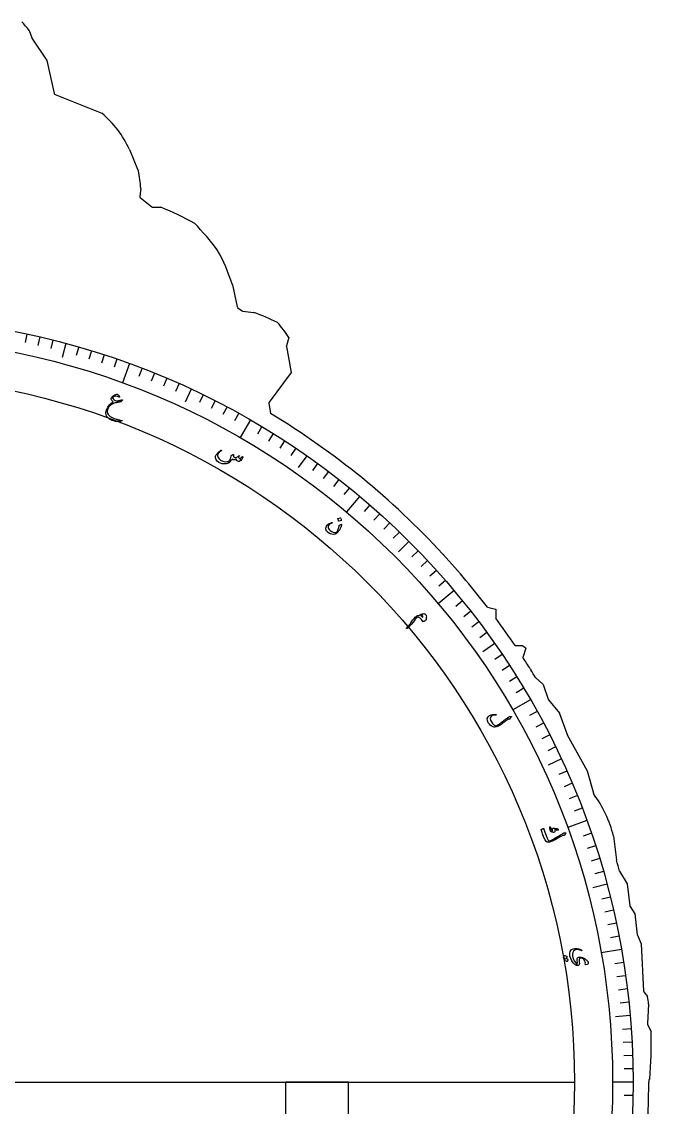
# Model space of a CAD drawing. Header units: millimetres. Extents: x -81 to 81, y -80 to 113.
# Drawn here: x 15.9 to 80.8, y -2.6 to 109.4 of the extents above; entities that cross this region are included whole.
import ezdxf

# ---------------------------------------------------------------- set-up
doc = ezdxf.new("R2010")
doc.units = ezdxf.units.MM
for name, color, linetype in [('CUT_OUTER', 1, 'Continuous'), ('ENGRAVE', 7, 'Continuous'), ('ENGRAVE_FINE', 8, 'Continuous'), ('TEXT', 5, 'Continuous')]:
    doc.layers.add(name, color=color, linetype=linetype)

msp = doc.modelspace()

# ---------------------------------------------------------------- linework, layer by layer
at = {"layer": 'CUT_OUTER'}
for points in [[(16.6481, 108.4817), (16.6494, 108.4784), (16.9003, 107.7256)], [(16.9178, 107.6899), (18.4559, 105.383), (18.4577, 105.3801), (18.4586, 105.3768), (19.2158, 101.9682)], [(19.3071, 101.8612), (24.1412, 99.9532), (24.1443, 99.9519)], [(26.9887, 96.2013), (27.8913, 94.01), (27.8923, 94.0071)], [(28.1507, 92.1975), (28.1503, 92.1939), (28.0334, 91.3775)], [(28.0882, 91.2391), (29.273, 90.2919)], [(29.3667, 90.259), (30.2155, 90.259), (30.2189, 90.2589)], [(37.5862, 82.2426), (38.0902, 79.9738)], [(38.1467, 79.8863), (38.5864, 79.5569)], [(38.6597, 79.5279), (39.7787, 79.4032), (39.7823, 79.4026)], [(43.4006, 76.8179), (43.3997, 76.8142), (43.1521, 75.9474)], [(43.149, 75.8781), (43.6584, 73.2033), (43.659, 73.1995), (43.6568, 73.1963), (41.372, 70.1491)], [(41.3441, 70.0345), (41.5223, 68.9644)], [(59.2683, 54.4746), (59.2948, 54.4614), (59.2978, 54.4597), (59.2995, 54.4568), (59.3167, 54.4222)], [(63.8804, 48.9845), (64.7218, 48.7742), (64.7251, 48.7732), (64.7252, 48.7698), (64.7252, 47.8629)], [(66.7303, 45.0253), (67.436, 45.0253), (67.4396, 45.0251)], [(67.8275, 44.7668), (67.8266, 44.7633), (67.5386, 43.8035)], [(68.2875, 42.627), (68.3421, 42.5724), (68.3444, 42.5699), (68.3453, 42.5667), (68.359, 42.5116)], [(68.8425, 41.7243), (69.6336, 41.0214), (69.6364, 41.0187), (69.6378, 41.0151), (70.1429, 39.499), (70.1764, 39.4393), (71.3145, 38.0484), (71.3164, 38.0458), (71.3176, 38.0428), (72.0885, 35.8607), (72.093, 35.8493), (72.0986, 35.8382), (74.1577, 32.1048), (74.1596, 32.1009), (74.161, 32.0968), (74.801, 29.7935)], [(76.8741, 25.3808), (76.8748, 25.3767), (77.1699, 22.9139), (77.1756, 22.8948)], [(77.5041, 21.7555), (78.2937, 20.4731), (78.2957, 20.4695), (78.2964, 20.4654), (78.5503, 18.1794)], [(78.5746, 18.1127), (79.0692, 17.3708), (79.071, 17.3678), (79.0715, 17.3644), (79.327, 15.1926)], [(79.3381, 15.151), (79.7162, 14.2692), (79.7174, 14.2662), (79.7177, 14.2629), (79.9735, 9.4005)], [(80.0034, 9.3184), (80.3618, 8.841), (80.3638, 8.838)], [(80.4925, 8.0629), (80.4925, 8.0586), (80.3665, 6.0351)], [(80.382, 5.9587), (80.7495, 5.2229), (80.751, 5.2196)], [(80.6222, 0.3084), (80.6194, 0.3063), (80.4993, 0.2264), (80.5, 0)]]:
    msp.add_lwpolyline(points, dxfattribs=at)
for centre, radius, start, end in [((5.266, 99.5152), 14.4896, 38.230105, 42.942706), ((17.0426, 107.7731), 0.15, 198.434949, 213.694642), ((19.3622, 102.0007), 0.15, 192.524609, 248.461376), ((16.6754, 91.3336), 11.4044, 25.26661, 49.086653), ((6.1165, 89.9748), 22.146, 5.759995, 10.490576), ((28.1819, 91.3562), 0.15, 171.848489, 231.357599), ((29.3667, 90.409), 0.15, 231.357599, 270), ((13.1262, 50.3019), 43.4593, 61.733155, 66.839895), ((8.6587, 64.7499), 34.5726, 37.643898, 43.570121), ((17.434, 75.7519), 21.1717, 17.852954, 28.534037), ((38.2366, 80.0063), 0.15, 192.524609, 233.158672), ((38.6763, 79.6769), 0.15, 233.158672, 263.642401), ((30.2501, 53.3282), 27.7622, 64.419023, 69.918842), ((28.197, 66.6287), 18.3021, 33.829447, 39.901728), ((43.2964, 75.9062), 0.15, 164.061337, 190.782736), ((41.492, 70.0591), 0.15, 143.137241, 189.457501), ((0.0164, 0.0192), 80.4748, 42.584523, 58.951501), ((0.1403, 0.1228), 80.3136, 37.472931, 42.53896), ((0.9778, 0.6917), 79.3023, 33.98981, 36.500331), ((65.018, 40.9684), 4.7245, 53.510962, 59.164563), ((3.3744, 2.1348), 76.507, 31.95559, 33.00004), ((13.5523, 8.3129), 64.6013, 31.144198, 31.963668), ((74.9455, 29.8337), 0.15, 195.528201, 210.476554), ((64.6257, 22.2941), 12.6313, 14.144452, 36.218799), ((5.1489, 1.5103), 75.1341, 15.631769, 16.535991), ((78.6994, 18.1959), 0.15, 186.338016, 213.690068), ((79.476, 15.2102), 0.15, 186.708619, 203.210894), ((80.1233, 9.4084), 0.15, 183.011802, 216.898446), ((72.4004, 7.1174), 8.1472, 6.664224, 12.192394), ((80.5162, 6.0258), 0.15, 176.436162, 206.541247), ((30.5915, 4.0776), 50.1725, 355.691559, 1.304174), ((0, 0), 80.5, 180, 0)]:
    msp.add_arc(centre, radius, start, end, dxfattribs=at)
at = {"layer": 'ENGRAVE'}
for points in [[(20.4182, 76.2019), (20.0276, 74.7439)], [(26.982, 74.1324), (26.2592, 72.1467)], [(33.3404, 71.4986), (32.7025, 70.1307)], [(39.445, 68.3207), (38.3884, 66.4907)], [(45.2494, 64.6229), (44.3837, 63.3865)], [(50.7095, 60.4332), (49.3512, 58.8145)], [(55.7837, 55.7837), (54.7164, 54.7164)], [(60.4332, 50.7095), (58.8145, 49.3512)], [(64.6229, 45.2494), (63.3865, 44.3837)], [(68.3207, 39.445), (66.4907, 38.3884)], [(71.4986, 33.3404), (70.1307, 32.7025)], [(74.1324, 26.982), (72.1467, 26.2592)], [(76.2019, 20.4182), (74.7439, 20.0276)], [(77.6915, 13.6991), (75.6105, 13.3322)], [(78.5898, 6.8757), (77.0862, 6.7442)], [(-72.8525, 0), (72.8525, 0)], [(-49.5397, 0), (-49.5397, -49.5397), (49.5397, -49.5397), (49.5397, 0)], [(-43.0995, 0), (-43.0995, -43.0995), (43.0995, -43.0995), (43.0995, 0)], [(49.5397, 0), (43.0995, 0)], [(78.89, 0), (76.7769, 0)]]:
    msp.add_lwpolyline(points, dxfattribs=at)
for radius in [78.89, 78.89, 76.7769, 72.8525, 72.8525]:
    msp.add_circle((0, 0), radius, dxfattribs=at)
at = {"layer": 'ENGRAVE_FINE'}
for points in [[(16.4022, 77.1661), (16.2139, 76.2802)], [(17.7464, 76.8681), (17.5427, 75.9856)], [(19.0852, 76.5466), (18.8661, 75.6679)], [(21.745, 75.8339), (21.4954, 74.9634)], [(23.0652, 75.4429), (22.8004, 74.5768)], [(24.3784, 75.0288), (24.0985, 74.1675)], [(25.6841, 74.592), (25.3892, 73.7357)], [(28.2716, 73.6502), (27.9471, 72.8047)], [(29.5527, 73.1455), (29.2135, 72.3059)], [(30.8248, 72.6186), (30.4709, 71.785)], [(32.0875, 72.0696), (31.7191, 71.2423)], [(34.5831, 70.9059), (34.1861, 70.0919)], [(35.8153, 70.2915), (35.4042, 69.4846)], [(37.0366, 69.6557), (36.6114, 68.8561)], [(38.2466, 68.9987), (37.8076, 68.2067)], [(40.6314, 67.6219), (40.1649, 66.8457)], [(41.8053, 66.9025), (41.3254, 66.1345)], [(42.9666, 66.1627), (42.4733, 65.4032)], [(44.1147, 65.4028), (43.6083, 64.652)], [(46.3704, 63.8234), (45.8381, 63.0907)], [(47.4772, 63.0044), (46.9322, 62.2811)], [(48.5695, 62.1662), (48.012, 61.4525)], [(49.6471, 61.309), (49.0772, 60.6052)], [(51.7565, 59.539), (51.1624, 58.8556)], [(52.7877, 58.6267), (52.1817, 57.9537)], [(53.8029, 57.6965), (53.1852, 57.0342)], [(54.8016, 56.7487), (54.1725, 56.0973)], [(56.7487, 54.8016), (56.0973, 54.1725)], [(57.6965, 53.8029), (57.0342, 53.1852)], [(58.6267, 52.7877), (57.9537, 52.1817)], [(59.539, 51.7565), (58.8556, 51.1624)], [(61.309, 49.6471), (60.6052, 49.0772)], [(62.1662, 48.5695), (61.4525, 48.012)], [(63.0044, 47.4772), (62.2811, 46.9322)], [(63.8234, 46.3704), (63.0907, 45.8381)], [(65.4028, 44.1147), (64.652, 43.6083)], [(66.1627, 42.9666), (65.4032, 42.4733)], [(66.9025, 41.8053), (66.1345, 41.3254)], [(67.6219, 40.6314), (66.8457, 40.1649)], [(68.9987, 38.2466), (68.2067, 37.8076)], [(69.6557, 37.0366), (68.8561, 36.6114)], [(70.2915, 35.8153), (69.4846, 35.4042)], [(70.9059, 34.5831), (70.0919, 34.1861)], [(72.0696, 32.0875), (71.2423, 31.7191)], [(72.6186, 30.8248), (71.785, 30.4709)], [(73.1455, 29.5527), (72.3059, 29.2135)], [(73.6502, 28.2716), (72.8047, 27.9471)], [(74.592, 25.6841), (73.7357, 25.3892)], [(75.0288, 24.3784), (74.1675, 24.0985)], [(75.4429, 23.0652), (74.5768, 22.8004)], [(75.8339, 21.745), (74.9634, 21.4954)], [(76.5466, 19.0852), (75.6679, 18.8661)], [(76.8681, 17.7464), (75.9856, 17.5427)], [(77.1661, 16.4022), (76.2802, 16.2139)], [(77.4406, 15.0529), (76.5516, 14.8801)], [(77.9187, 12.3411), (77.0243, 12.1994)], [(78.1222, 10.9794), (77.2254, 10.8533)], [(78.302, 9.6143), (77.4031, 9.5039)], [(78.4578, 8.2463), (77.5572, 8.1516)], [(78.6978, 5.5031), (77.7944, 5.4399)], [(78.7819, 4.1288), (77.8775, 4.0814)], [(78.8419, 2.7532), (77.9369, 2.7216)], [(78.878, 1.3768), (77.9725, 1.361)], [(78.878, -1.3768), (77.9725, -1.361)]]:
    msp.add_lwpolyline(points, dxfattribs=at)
at = {"layer": 'TEXT'}
for points in [[(25.6616, 70.9602), (25.7092, 70.9561), (25.7561, 70.9384), (25.8023, 70.9069), (25.8478, 70.8616), (25.8697, 70.835), (25.8892, 70.809), (25.9064, 70.7836), (25.9213, 70.7589), (25.9339, 70.735), (25.9444, 70.7121), (25.9526, 70.6902), (25.9587, 70.6693), (25.9609, 70.6503), (25.954, 70.6416), (25.938, 70.6432), (25.9129, 70.6551), (25.7522, 70.7262), (25.5865, 70.7461), (25.4163, 70.7148), (25.2416, 70.6322), (25.235, 70.6251), (25.2321, 70.6163), (25.2328, 70.6058), (25.2371, 70.5936), (25.3106, 70.4827), (25.4011, 70.3941), (25.5088, 70.3277), (25.6338, 70.2834), (25.6578, 70.2797), (25.6906, 70.2797), (25.7321, 70.2835), (25.7824, 70.291), (25.8758, 70.3093), (25.9584, 70.3254), (26.03, 70.3392), (26.0908, 70.3508), (26.1407, 70.3602), (26.1796, 70.3675), (26.2077, 70.3725), (26.2248, 70.3755), (26.2472, 70.3743), (26.2559, 70.3647), (26.2509, 70.3466), (26.2322, 70.32), (26.1737, 70.2537), (26.1265, 70.2057), (26.0904, 70.1761), (26.0654, 70.1648), (25.9992, 70.159), (25.9282, 70.1501), (25.8525, 70.1381), (25.7719, 70.1229), (25.6867, 70.1045), (25.5966, 70.0829), (25.5019, 70.0582), (25.4024, 70.0302), (25.1935, 69.9467), (25.0144, 69.8246), (24.8651, 69.6643), (24.7455, 69.4659), (24.702, 69.3502), (24.6817, 69.2355), (24.6844, 69.1218), (24.7101, 69.0091), (24.8118, 68.8339), (24.9955, 68.6726), (25.2612, 68.5246), (25.6089, 68.3888), (25.6642, 68.372), (25.7242, 68.3549), (25.7888, 68.3375), (25.8581, 68.3199), (25.9319, 68.3022), (26.0102, 68.2846), (26.093, 68.2673), (26.1802, 68.25), (26.195, 68.2461), (26.2051, 68.2413), (26.2107, 68.2354), (26.2117, 68.2286), (26.188, 68.2061), (26.1194, 68.1846), (26.0058, 68.1638), (25.8475, 68.1435), (25.7529, 68.1352), (25.6721, 68.1328), (25.6049, 68.1366), (25.5514, 68.1463), (25.3595, 68.2017), (25.1893, 68.2624), (25.0408, 68.3287), (24.9139, 68.4006), (24.6937, 68.5907), (24.5698, 68.8114), (24.5423, 69.0634), (24.6118, 69.3468), (24.7446, 69.6231), (24.9057, 69.8511), (25.0955, 70.0306), (25.314, 70.1612), (25.2311, 70.2409), (25.1667, 70.3145), (25.121, 70.3822), (25.0939, 70.444), (25.0888, 70.4669), (25.0879, 70.4901), (25.0915, 70.5137), (25.0995, 70.5377), (25.1317, 70.5984), (25.1679, 70.6538), (25.2081, 70.704), (25.2522, 70.7488), (25.3569, 70.8334), (25.4601, 70.8968), (25.5617, 70.9391), (25.6616, 70.9602)], [(38.5916, 64.5175), (38.6025, 64.5258), (38.6128, 64.5302), (38.6225, 64.5307), (38.6316, 64.5274), (38.6414, 64.5198), (38.6481, 64.5107), (38.6518, 64.5001), (38.6523, 64.4879), (38.6479, 64.4481), (38.6349, 64.4033), (38.6134, 64.3535), (38.5832, 64.2987), (38.5252, 64.2144), (38.4589, 64.141), (38.3843, 64.0784), (38.3014, 64.0268), (38.2776, 64.0167), (38.255, 64.0113), (38.2335, 64.0108), (38.2132, 64.0151), (38.15, 64.0475), (38.0907, 64.0974), (38.0354, 64.1647), (37.984, 64.2494), (37.8694, 64.1999), (37.7605, 64.1862), (37.6572, 64.2083), (37.5594, 64.2662), (37.5253, 64.2151), (37.4909, 64.1668), (37.4563, 64.1215), (37.4215, 64.0789), (37.3864, 64.039), (37.3507, 64.0012), (37.3144, 63.9657), (37.2775, 63.9323), (37.2043, 63.8761), (37.1239, 63.8316), (37.0363, 63.7989), (36.9415, 63.7778), (36.7405, 63.7637), (36.5481, 63.7829), (36.364, 63.8353), (36.1879, 63.9211), (36.0111, 64.0557), (35.898, 64.2102), (35.8487, 64.3848), (35.8632, 64.5799), (35.8845, 64.6413), (35.9197, 64.7083), (35.9686, 64.7809), (36.0315, 64.8591), (36.108, 64.9405), (36.1965, 65.0203), (36.297, 65.0983), (36.4096, 65.1745), (36.4176, 65.1787), (36.4255, 65.1806), (36.4333, 65.18), (36.441, 65.1769), (36.4478, 65.1723), (36.4529, 65.1669), (36.4563, 65.1608), (36.4581, 65.154), (36.4574, 65.1459), (36.4545, 65.1386), (36.4495, 65.1319), (36.4425, 65.1261), (36.2959, 65.0229), (36.1875, 64.9312), (36.1172, 64.8512), (36.0849, 64.7828), (36.0675, 64.602), (36.1084, 64.4407), (36.2075, 64.2985), (36.3648, 64.1752), (36.6137, 64.0541), (36.8519, 63.9991), (37.08, 64.0105), (37.2983, 64.0885), (37.3566, 64.1896), (37.4021, 64.3057), (37.4349, 64.4368), (37.4548, 64.5828), (37.4556, 64.5983), (37.4585, 64.611), (37.4635, 64.6207), (37.4706, 64.6275), (37.5004, 64.6477), (37.5286, 64.6665), (37.5552, 64.684), (37.5801, 64.7001), (37.6032, 64.7145), (37.6244, 64.727), (37.6435, 64.7374), (37.6606, 64.7458), (37.6692, 64.7486), (37.6761, 64.7478), (37.6813, 64.7433), (37.6848, 64.7351), (37.6859, 64.7298), (37.6872, 64.7219), (37.6887, 64.7114), (37.6903, 64.6982), (37.6918, 64.6827), (37.6928, 64.6648), (37.6933, 64.6447), (37.6934, 64.6224), (37.6945, 64.5788), (37.6976, 64.5459), (37.7027, 64.5235), (37.7097, 64.5118), (37.7718, 64.4681), (37.8437, 64.4409), (37.9252, 64.4303), (38.0166, 64.4362), (38.0577, 64.4516), (38.1095, 64.486), (38.1722, 64.5393), (38.2457, 64.6116), (38.2527, 64.6184), (38.2609, 64.6229), (38.2702, 64.625), (38.2807, 64.6247), (38.2897, 64.6231), (38.2974, 64.6199), (38.3036, 64.6149), (38.3084, 64.6083), (38.3087, 64.5869), (38.2949, 64.5554), (38.2669, 64.5137), (38.2248, 64.4617), (38.2571, 64.4007), (38.2991, 64.3482), (38.3508, 64.3043), (38.4123, 64.2689), (38.4224, 64.2876), (38.4289, 64.3038), (38.4318, 64.3175), (38.4311, 64.3288), (38.4293, 64.34), (38.43, 64.3497), (38.4332, 64.358), (38.439, 64.3647)], [(48.8466, 57.518), (48.8336, 57.4647), (48.8185, 57.4102), (48.8015, 57.3545), (48.7825, 57.2976), (48.7609, 57.2396), (48.7364, 57.1803), (48.7088, 57.1197), (48.6782, 57.0579), (48.6459, 56.9979), (48.6114, 56.9404), (48.5749, 56.8855), (48.5361, 56.8331), (48.4951, 56.7831), (48.4517, 56.7354), (48.406, 56.69), (48.3579, 56.6468), (48.3035, 56.6048), (48.2486, 56.57), (48.1931, 56.5423), (48.1371, 56.5217), (47.9846, 56.496), (47.8264, 56.5117), (47.6625, 56.5685), (47.4925, 56.6665), (47.3831, 56.7535), (47.3011, 56.8463), (47.2463, 56.9449), (47.2188, 57.0496), (47.2195, 57.1543), (47.2447, 57.2565), (47.2944, 57.3564), (47.3689, 57.4538), (47.4642, 57.5434), (47.5706, 57.6173), (47.6882, 57.6753), (47.817, 57.7173), (47.8342, 57.7201), (47.8474, 57.7186), (47.8566, 57.7128), (47.8618, 57.7028), (47.8635, 57.6896), (47.8575, 57.6781), (47.8438, 57.6682), (47.8225, 57.6599), (47.6749, 57.5949), (47.5646, 57.5175), (47.4914, 57.4278), (47.4551, 57.326), (47.4552, 57.2202), (47.4913, 57.1145), (47.5636, 57.0089), (47.6719, 56.9032), (47.8232, 56.7997), (47.9785, 56.7316), (48.1381, 56.6991), (48.3021, 56.702), (48.3065, 56.7033), (48.3115, 56.7064), (48.3172, 56.7114), (48.3235, 56.7182), (48.3676, 56.7764), (48.4109, 56.851), (48.4533, 56.9422), (48.4948, 57.0498), (48.5139, 57.1055), (48.5311, 57.1578), (48.5463, 57.2067), (48.5596, 57.2523), (48.5707, 57.2945), (48.5793, 57.3333), (48.5855, 57.3687), (48.5893, 57.4006), (48.5919, 57.4167), (48.5966, 57.4297), (48.6034, 57.4394), (48.6123, 57.4459), (48.8186, 57.5532), (48.833, 57.5574), (48.8425, 57.5529), (48.847, 57.5398), (48.8466, 57.518)], [(48.7108, 58.2031), (48.716, 58.2035), (48.7213, 58.2018), (48.7269, 58.1981), (48.7327, 58.1923), (48.762, 58.1379), (48.7855, 58.0816), (48.803, 58.0237), (48.8148, 57.9639), (48.8145, 57.9565), (48.8123, 57.9507), (48.8082, 57.9466), (48.802, 57.9442), (48.5538, 57.8641), (48.5464, 57.8634), (48.5406, 57.8667), (48.5361, 57.874), (48.5331, 57.8853), (48.5305, 57.895), (48.5261, 57.9101), (48.5199, 57.9305), (48.5119, 57.9562), (48.5018, 57.9874), (48.4893, 58.0244), (48.4744, 58.0671), (48.457, 58.1157), (48.4553, 58.1228), (48.4558, 58.128), (48.4586, 58.1314), (48.4637, 58.1329)], [(56.8339, 48.1514), (56.8744, 48.1754), (56.9157, 48.1983), (56.9576, 48.2201), (57.0002, 48.2408), (57.0434, 48.2599), (57.0873, 48.2769), (57.1318, 48.2917), (57.1768, 48.3044), (57.2636, 48.3214), (57.3383, 48.3261), (57.4009, 48.3187), (57.4514, 48.299), (57.5075, 48.2517), (57.5474, 48.1812), (57.571, 48.0875), (57.5782, 47.9708), (57.5777, 47.9367), (57.5762, 47.9027), (57.5737, 47.8689), (57.5701, 47.8351), (57.5656, 47.8012), (57.5602, 47.7672), (57.5541, 47.7331), (57.5472, 47.6987), (57.5422, 47.6799), (57.5352, 47.6642), (57.5261, 47.6515), (57.515, 47.6418), (57.463, 47.6115), (57.4164, 47.5847), (57.3752, 47.5614), (57.3394, 47.5415), (57.3094, 47.5254), (57.2859, 47.5132), (57.2688, 47.5049), (57.2581, 47.5005), (57.2423, 47.4985), (57.2288, 47.5016), (57.2177, 47.51), (57.2088, 47.5236), (57.0894, 47.7162), (56.9499, 47.8538), (56.7907, 47.9362), (56.612, 47.9634), (56.5947, 47.9613), (56.58, 47.9562), (56.5678, 47.948), (56.5583, 47.9368), (56.4416, 47.7714), (56.3172, 47.6026), (56.1852, 47.4305), (56.0454, 47.2551), (55.851, 47.0265), (55.701, 46.8738), (55.5958, 46.7968), (55.5352, 46.7953), (55.5281, 46.8094), (55.5308, 46.8277), (55.5433, 46.85), (55.5657, 46.8765), (55.6157, 46.9277), (55.6663, 46.9828), (55.7175, 47.0416), (55.7694, 47.1041), (55.8219, 47.1702), (55.8751, 47.2392), (55.9292, 47.3113), (55.984, 47.3864), (56.1676, 47.6384), (56.319, 47.8311), (56.4383, 47.9644), (56.5258, 48.038), (56.5716, 48.0662), (56.6155, 48.0901), (56.6576, 48.1098), (56.6978, 48.1253), (56.7357, 48.1369), (56.771, 48.1452), (56.8038, 48.15), (56.8339, 48.1514)], [(57.0135, 48.1056), (57.0394, 48.0922), (57.0655, 48.0772), (57.0919, 48.0604), (57.1185, 48.042), (57.1452, 48.0219), (57.1719, 48.0004), (57.1986, 47.9775), (57.2253, 47.9532), (57.2223, 48.0164), (57.2134, 48.0657), (57.1987, 48.1011), (57.1781, 48.1225), (57.1421, 48.1384), (57.1027, 48.1408), (57.0599, 48.1299), (57.0135, 48.1056)], [(66.3048, 37.7269), (66.3151, 37.7268), (66.324, 37.7242), (66.3313, 37.7189), (66.3372, 37.7112), (66.3405, 37.702), (66.3403, 37.6924), (66.3365, 37.6826), (66.3291, 37.6724), (66.2848, 37.6154), (66.2492, 37.5613), (66.2224, 37.5102), (66.2044, 37.4619), (66.1969, 37.4463), (66.184, 37.4359), (66.1658, 37.4304), (66.1422, 37.4301), (66.13, 37.4314), (66.1182, 37.4326), (66.1069, 37.4337), (66.0962, 37.4346), (66.0861, 37.4355), (66.0768, 37.4364), (66.0683, 37.4373), (66.0607, 37.4383), (66.047, 37.4395), (66.0326, 37.4377), (66.0174, 37.4329), (66.0013, 37.425), (65.9593, 37.3972), (65.9139, 37.3662), (65.8651, 37.3319), (65.8129, 37.2945), (65.7572, 37.254), (65.6978, 37.2107), (65.6349, 37.1645), (65.5684, 37.1154), (65.5026, 37.0655), (65.4404, 37.019), (65.3818, 36.9761), (65.3269, 36.9368), (65.2756, 36.9007), (65.2277, 36.8677), (65.1834, 36.8377), (65.1426, 36.8108), (65.0186, 36.7364), (64.8937, 36.6793), (64.7677, 36.6395), (64.6407, 36.6169), (64.558, 36.618), (64.4688, 36.6415), (64.373, 36.6874), (64.2708, 36.7554), (64.1721, 36.8359), (64.0885, 36.9167), (64.0201, 36.9978), (63.9668, 37.0793), (63.8736, 37.3067), (63.8655, 37.504), (63.9427, 37.6718), (64.1057, 37.8098), (64.2472, 37.8786), (64.4004, 37.9211), (64.5653, 37.9374), (64.7418, 37.9271), (64.753, 37.925), (64.7615, 37.9209), (64.7674, 37.9148), (64.7706, 37.9067), (64.7722, 37.8971), (64.7718, 37.8888), (64.7694, 37.8819), (64.7648, 37.8763), (64.7571, 37.8696), (64.7486, 37.8651), (64.7393, 37.8626), (64.7293, 37.8622), (64.5833, 37.8543), (64.4645, 37.838), (64.3728, 37.8136), (64.3083, 37.7809), (64.1988, 37.6605), (64.158, 37.5155), (64.1856, 37.3458), (64.2814, 37.1513), (64.3972, 36.9929), (64.5224, 36.8735), (64.6572, 36.793), (64.8018, 36.7515), (64.8449, 36.7786), (64.8946, 36.8113), (64.9509, 36.8496), (65.0138, 36.8935), (65.0834, 36.9434), (65.1598, 36.9995), (65.2429, 37.0617), (65.3327, 37.13), (65.426, 37.1995), (65.518, 37.2675), (65.6089, 37.3339), (65.6984, 37.3989), (65.7869, 37.4621), (65.8742, 37.5236), (65.9606, 37.5832), (66.0459, 37.6409), (66.1259, 37.7002), (66.136, 37.7053), (66.146, 37.7091), (66.1559, 37.7115), (66.1657, 37.7126)], [(71.9548, 25.6716), (71.9311, 25.6454), (71.9091, 25.619), (71.8889, 25.5925), (71.8705, 25.5658), (71.854, 25.5389), (71.8393, 25.5114), (71.8266, 25.4834), (71.8157, 25.455), (71.8083, 25.4429), (71.7971, 25.4358), (71.7822, 25.4337), (71.7637, 25.4365), (71.6636, 25.4576), (71.653, 25.4594), (71.6442, 25.4602), (71.6373, 25.4601), (71.6322, 25.4591), (71.4262, 25.3344), (71.2394, 25.2234), (71.0719, 25.1261), (70.9236, 25.0424), (70.7947, 24.9725), (70.6854, 24.9165), (70.5957, 24.8745), (70.5256, 24.8463), (70.3911, 24.7989), (70.3477, 24.7863), (70.3034, 24.7757), (70.2581, 24.767), (70.212, 24.7604), (70.1649, 24.7559), (70.1168, 24.7537), (70.0677, 24.7538), (70.0176, 24.7563), (69.9236, 24.8154), (69.8152, 24.9803), (69.6917, 25.2509), (69.5519, 25.6267), (69.5126, 25.7457), (69.479, 25.8568), (69.4514, 25.9602), (69.4296, 26.0557), (69.43, 26.0653), (69.4331, 26.0732), (69.4387, 26.0794), (69.447, 26.0838), (69.4877, 26.1019), (69.5249, 26.1181), (69.5586, 26.1324), (69.5887, 26.1448), (69.6156, 26.1554), (69.6396, 26.1643), (69.6608, 26.1716), (69.6791, 26.1772), (69.6896, 26.1798), (69.6965, 26.1783), (69.6999, 26.1728), (69.6998, 26.1633), (69.7044, 26.0926), (69.7208, 26.0056), (69.7491, 25.902), (69.7891, 25.782), (69.9192, 25.4275), (70.0365, 25.1557), (70.1421, 24.967), (70.2365, 24.8614), (70.3199, 24.8911), (70.4655, 24.9617), (70.6733, 25.0735), (70.9432, 25.2266), (71.2124, 25.3827), (71.4155, 25.5019), (71.5527, 25.5841), (71.6241, 25.6291), (71.6434, 25.6421), (71.6614, 25.6543), (71.6782, 25.6656), (71.6937, 25.6761), (71.7079, 25.6857), (71.7204, 25.6943), (71.7314, 25.702), (71.7408, 25.7087), (71.7618, 25.7218), (71.7832, 25.7303), (71.8052, 25.7342), (71.8276, 25.7335), (71.9507, 25.7176), (71.9593, 25.7157), (71.9656, 25.7126), (71.9697, 25.7083), (71.9714, 25.7028), (71.9702, 25.6949), (71.967, 25.6871), (71.9619, 25.6793), (71.9548, 25.6716)], [(71.1834, 26.0265), (71.1847, 26.021), (71.1842, 26.0158), (71.1822, 26.0107), (71.1786, 26.0058), (71.1747, 26.0032), (71.1702, 26.0012), (71.1651, 25.9997), (71.1595, 25.9989), (70.9934, 26.004), (70.9762, 26.0057), (70.9622, 26.009), (70.9515, 26.0139), (70.9441, 26.0204), (70.9216, 26.0516), (70.8979, 26.0764), (70.8731, 26.0949), (70.8471, 26.1071), (70.8358, 26.1072), (70.8272, 26.0981), (70.8211, 26.0799), (70.8177, 26.0524), (70.8181, 26.035), (70.819, 26.0172), (70.8204, 25.9991), (70.8224, 25.9805), (70.825, 25.9614), (70.8282, 25.9415), (70.832, 25.921), (70.8365, 25.8996), (70.8332, 25.8191), (70.7821, 25.7751), (70.6833, 25.7676), (70.5368, 25.7963), (70.4902, 25.8131), (70.4517, 25.8321), (70.4213, 25.8532), (70.3989, 25.8765), (70.3814, 25.9047), (70.3633, 25.9459), (70.3447, 26.0001), (70.3254, 26.0674), (70.3162, 26.1019), (70.3087, 26.1352), (70.3029, 26.1671), (70.2987, 26.1977), (70.2956, 26.2268), (70.2931, 26.2541), (70.2913, 26.2798), (70.2901, 26.3037), (70.2925, 26.3196), (70.2973, 26.3322), (70.3046, 26.3413), (70.3143, 26.3471), (70.3256, 26.3494), (70.3352, 26.3471), (70.343, 26.3403), (70.349, 26.3289), (70.3659, 26.2916), (70.3843, 26.2491), (70.4042, 26.2013), (70.4257, 26.1482), (70.4657, 26.0491), (70.5005, 25.9731), (70.5303, 25.9201), (70.555, 25.8902), (70.5599, 25.8869), (70.565, 25.8861), (70.5705, 25.8877), (70.5761, 25.8917), (70.5792, 25.8956), (70.5811, 25.9014), (70.582, 25.9091), (70.5817, 25.9187), (70.5715, 26.0055), (70.5688, 26.0423), (70.5705, 26.0754), (70.5768, 26.1047), (70.5875, 26.1301), (70.6024, 26.1538), (70.6203, 26.1712), (70.6414, 26.1824), (70.6656, 26.1872), (70.8383, 26.194), (70.9822, 26.1694), (71.0973, 26.1136), (71.1834, 26.0265)], [(73.9634, 12.1849), (73.979, 12.2833), (73.9629, 12.3876), (73.9151, 12.4977), (73.8355, 12.6133), (73.7663, 12.6834), (73.6887, 12.7382), (73.6025, 12.7777), (73.5078, 12.802), (73.4896, 12.8029), (73.4713, 12.8001), (73.4529, 12.7936), (73.4343, 12.7834), (73.381, 12.7273), (73.3479, 12.6432), (73.3351, 12.5311), (73.3423, 12.3909), (73.3506, 12.2527), (73.3406, 12.1498), (73.3126, 12.0821), (73.2665, 12.0496), (73.1622, 12.0297), (73.0656, 12.0348), (72.9766, 12.0648), (72.8953, 12.1198), (72.7141, 12.3064), (72.5684, 12.5125), (72.4581, 12.7383), (72.3829, 12.9841), (72.3525, 13.2618), (72.3982, 13.4823), (72.5207, 13.6462), (72.7202, 13.7534), (72.8359, 13.7793), (72.9655, 13.7866), (73.1091, 13.775), (73.2665, 13.7444), (73.311, 13.7318), (73.3542, 13.7184), (73.3961, 13.7041), (73.4366, 13.689), (73.476, 13.6729), (73.5145, 13.6558), (73.5521, 13.6375), (73.5888, 13.618), (73.6046, 13.6069), (73.6122, 13.5957), (73.6117, 13.5845), (73.603, 13.5732), (73.5911, 13.5657), (73.5785, 13.562), (73.5651, 13.5623), (73.551, 13.5666), (73.3397, 13.6492), (73.1559, 13.6868), (72.9996, 13.68), (72.8709, 13.6291), (72.7456, 13.5195), (72.6688, 13.379), (72.6403, 13.2074), (72.6599, 13.0046), (72.7259, 12.752), (72.8192, 12.5302), (72.9402, 12.339), (73.089, 12.1783), (73.1008, 12.1691), (73.1115, 12.1667), (73.1211, 12.171), (73.1296, 12.1822), (73.1419, 12.2235), (73.1465, 12.2926), (73.1435, 12.3893), (73.1326, 12.5137), (73.1266, 12.6412), (73.139, 12.7415), (73.1702, 12.8146), (73.22, 12.8607), (73.2832, 12.8891), (73.3516, 12.9059), (73.4255, 12.9111), (73.5046, 12.9048), (73.6646, 12.8669), (73.8171, 12.8018), (73.962, 12.7096), (74.0991, 12.59), (74.1323, 12.5576), (74.1617, 12.5256), (74.1873, 12.4941), (74.2091, 12.463), (74.2272, 12.4326), (74.242, 12.4031), (74.2532, 12.3745), (74.2609, 12.3468), (74.2689, 12.2348), (74.2322, 12.1594), (74.1507, 12.1204), (74.0245, 12.118), (73.9892, 12.1259), (73.9672, 12.1396), (73.9586, 12.1593), (73.9634, 12.1849)], [(72.1734, 12.7), (72.1776, 12.6971), (72.1806, 12.6926), (72.1824, 12.6864), (72.1831, 12.6785), (72.1774, 12.649), (72.1704, 12.6202), (72.1622, 12.592), (72.1528, 12.5646), (72.142, 12.5377), (72.1297, 12.511), (72.1158, 12.4846), (72.1004, 12.4586), (72.0952, 12.4531), (72.0893, 12.4501), (72.0826, 12.4495), (72.0751, 12.4513), (71.8339, 12.548), (71.8304, 12.5512), (71.8295, 12.5566), (71.8311, 12.5643), (71.8352, 12.5742), (71.8395, 12.5812), (71.845, 12.5925), (71.8518, 12.6079), (71.8598, 12.6275), (71.8694, 12.6516), (71.8805, 12.6802), (71.8931, 12.7135), (71.9074, 12.7514), (71.7195, 12.8276), (71.7134, 12.8316), (71.7111, 12.8377), (71.7124, 12.8458), (71.7174, 12.8561), (71.7217, 12.865), (71.728, 12.8789), (71.7365, 12.8979), (71.7469, 12.922), (71.7593, 12.9514), (71.7736, 12.9867), (71.7898, 13.0277), (71.8079, 13.0745), (71.8114, 13.0797), (71.8154, 13.0824), (71.8198, 13.0826), (71.8246, 13.0804), (72.0584, 12.981), (72.0626, 12.9781), (72.0656, 12.9736), (72.0675, 12.9674), (72.0682, 12.9595), (72.0646, 12.9346), (72.0597, 12.9102), (72.0533, 12.8863), (72.0456, 12.8628), (72.0367, 12.8398), (72.0267, 12.8175), (72.0157, 12.7956), (72.0037, 12.7743)]]:
    msp.add_lwpolyline(points, close=True, dxfattribs=at)

doc.saveas('drawing.dxf')
